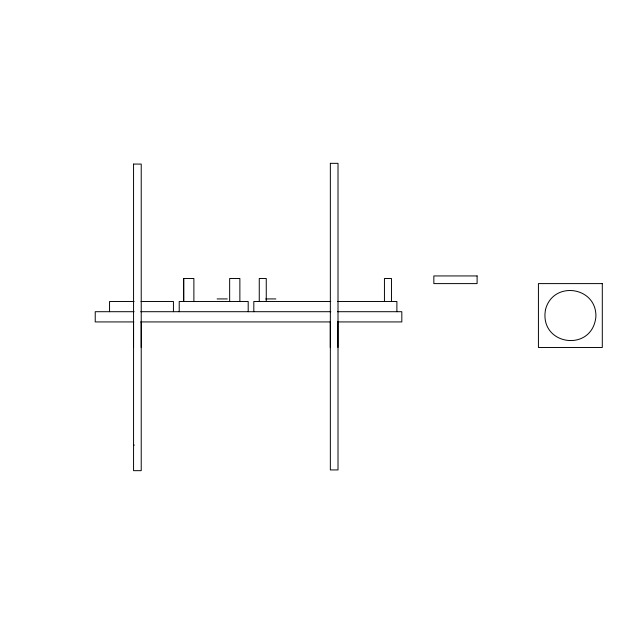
<?xml version="1.0" encoding="UTF-8"?>
<svg xmlns="http://www.w3.org/2000/svg" width="634" height="634" viewBox="0 0 634 634"><rect width="100%" height="100%" fill="white"/><g stroke="black" fill="none" stroke-linecap="round" stroke-linejoin="round"><path stroke-width="0.95" d="M183.694 278.492L183.694 301.491L183.67 278.492L193.885 278.492L193.885 301.491M217.121 298.931L227.297 298.931M265.701 298.931L275.861 298.931M134.123 301.491L109.555 301.491L109.555 311.706M141.002 301.491L173.431 301.491L173.431 311.706M330.782 301.491L253.814 301.491L253.814 311.706M337.692 301.491L396.892 301.491L396.892 311.706M134.123 311.706L95.227 311.706L95.227 321.929L133.798 321.929M140.724 311.706L330.782 311.706M337.534 311.706L401.821 311.706L401.821 321.929L337.534 321.929M140.724 321.929L330.615 321.929M133.56 445.116L134.353 445.116M391.463 301.491L391.463 278.492L384.442 278.492L384.442 301.491M337.946 321.929L337.946 347.48M330.282 321.929L330.282 347.48M266.264 301.491L266.256 278.492L259.258 278.492L259.258 301.491M248.195 311.706L248.195 301.491L179.216 301.491L179.216 311.706M239.874 301.491L239.874 278.492L229.659 278.492L229.659 301.491M141.216 321.929L141.216 347.48M133.552 321.929L133.552 347.48M133.56 164.071L133.56 470.666L141.224 470.666L141.231 164.071L133.56 164.071M330.346 163.334L330.346 469.929L338.009 469.929L338.009 163.334L330.346 163.334M545.494 309.693C538.979 345.593 592.322 353.027 595.889 316.723C596.84 286.378 552.88 280.244 545.494 309.693M477.101 275.941L433.846 275.941L433.846 283.604L477.101 283.604L477.101 275.941M602.3 283.604L538.424 283.604L538.424 347.48L602.3 347.48L602.3 283.604"/></g></svg>
